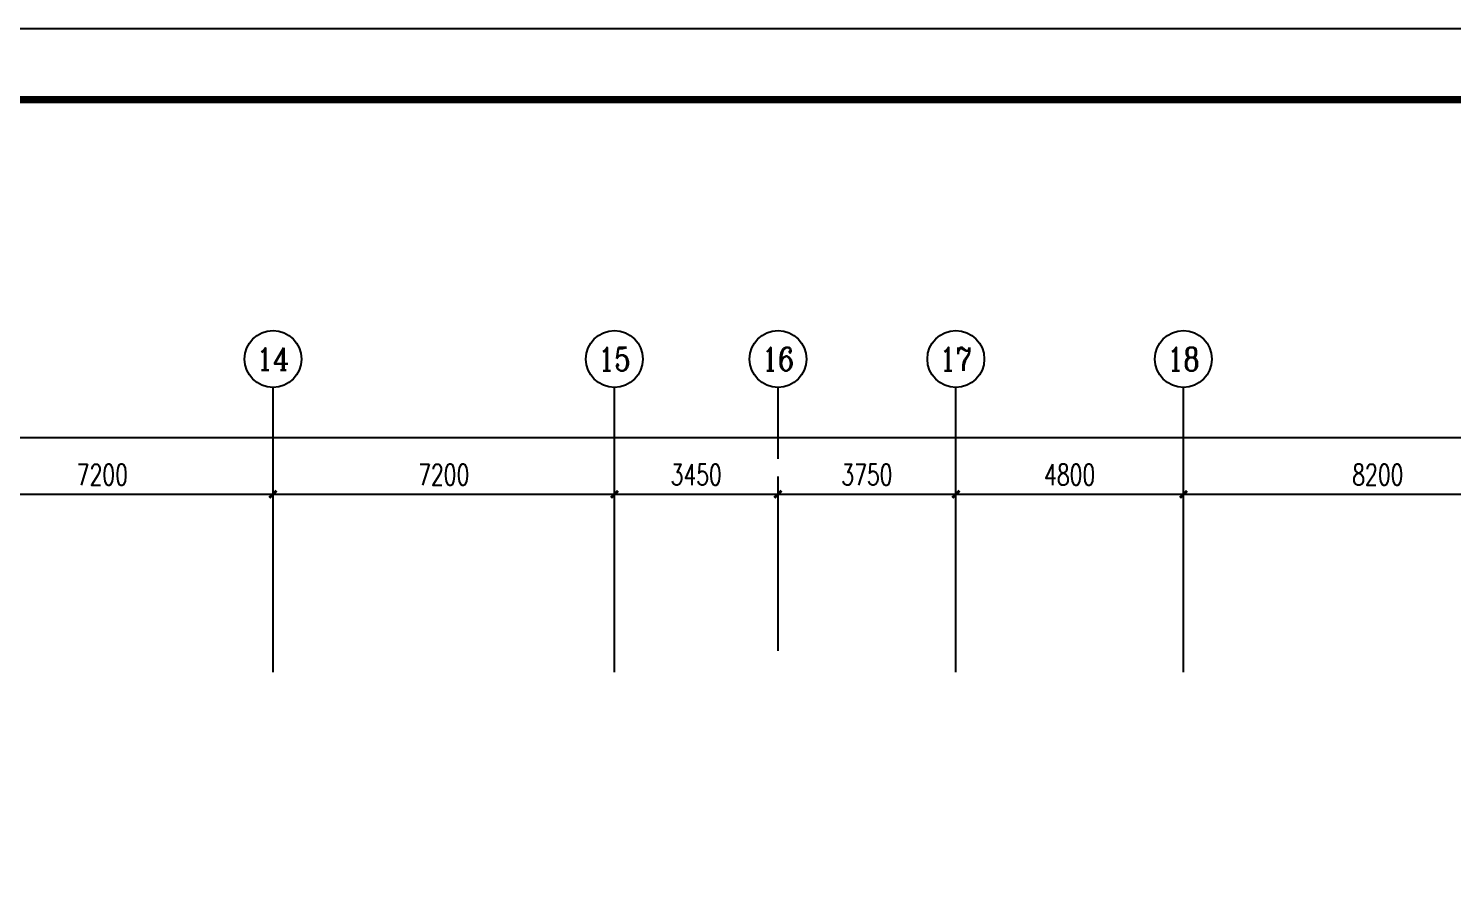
# Model space of a CAD drawing. Extents: x -70335 to 1144202, y 0 to 1100440.
# Drawn here: x 1033285 to 1063317, y 886790 to 905006 of the extents above; entities that cross this region are included whole.
import ezdxf
from ezdxf.enums import TextEntityAlignment as Align

# ---------------------------------------------------------------- set-up
doc = ezdxf.new("R2010")
doc.units = 0
doc.header["$LTSCALE"] = 1000
for name, color, linetype in [('3-建筑', 7, 'Continuous'), ('AXIS_TEXT', 7, 'Continuous'), ('BTTK', 7, 'Continuous'), ('PUB_TITLE', 4, 'Continuous'), ('改过图层标记', 3, 'Continuous')]:
    doc.layers.add(name, color=color, linetype=linetype)
doc.styles.add('_TCH_AXIS', font='COMPLEX', dxfattribs={"bigfont": 'GBCBIG'})
doc.styles.add('_TCH_DIM_T3', font='SIMPLEX', dxfattribs={"width": 0.705882, "bigfont": 'GBCBIG'})
doc.styles.add('COMPLEX', font='COMPLEX')
doc.styles.add('HZ(TK)', font='geniso.shx', dxfattribs={"width": 0.9, "bigfont": 'hztxt.shx'})
doc.dimstyles.new('_TCH_ARCH&&150', dxfattribs={"dimtxt": 446.25, "dimasz": 150, "dimexe": 375, "dimexo": 450, "dimgap": 189.375, "dimtad": 1, "dimdec": 0, "dimzin": 0, "dimdsep": 46, "dimtxsty": '_TCH_DIM_T3', "dimblk": 'ARCHTICK', "dimcen": 0.09, "dimclrt": 7, "dimazin": 2, "dimtfac": 1, "dimtdec": 0, "dimtix": 1, "dimtmove": 2, "dimatfit": 3, "dimfxl": 1, "dimtolj": 1, "dimtzin": 0, "dimarcsym": 0})

# ---------------------------------------------------------------- blocks, each defined once
blk = doc.blocks.new('vhtemplate_2019年新竖式图框_A1_1_2', base_point=(-420.5, 0))
at = {"layer": 'PUB_TITLE', "color": 7}
blk.add_lwpolyline([(-420.5, 594), (841, 594), (841, 0), (-420.5, 0)], close=True, dxfattribs=at)
at = {"layer": 'PUB_TITLE', "const_width": 1}
blk.add_lwpolyline([(-395.5, 10), (831, 10), (831, 584), (-395.5, 584)], close=True, dxfattribs=at)
at = {"layer": 'BTTK', "color": 4, "style": 'HZ(TK)', "width": 0.9}
for tag, p in [('合作单位', (796, 511.5)), ('建设单位', (796, 209.5)), ('工程名称', (796, 176.5)), ('子项名称', (806, 160)), ('图纸名称', (796, 141))]:
    blk.add_attdef(tag, text='', height=3.5, dxfattribs=at).set_placement(p, align=Align.MIDDLE_CENTER)
for tag, p in [('注册证书号', (808.5, 279)), ('注册印章号', (808.5, 271)), ('设计号', (806, 193)), ('图别', (789.75, 34)), ('图号', (822.25, 34)), ('版本号', (789.75, 26)), ('日期', (822.25, 26))]:
    blk.add_attdef(tag, text='', height=3.5, dxfattribs=at).set_placement(p, align=Align.MIDDLE)
blk = doc.blocks.new('_AXISO')
blk.add_circle((0, 0), 0.5)
at = {"layer": 'AXIS_TEXT', "style": 'COMPLEX', "width": 1.041667}
blk.add_attdef('A', text='', height=0.56, dxfattribs=at).set_placement((-0.25, -0.28), (0.25, -0.28), align=Align.FIT)
blk = doc.blocks.new('_ArchTick')
at = {"color": 0, "linetype": 'ByBlock', "const_width": 0.4}
blk.add_lwpolyline([(-0.5, -0.5), (0.5, 0.5)], dxfattribs=at)
blk = doc.blocks.new('*D3026')
at = {"layer": '3-建筑', "color": 0, "lineweight": -2, "transparency": 16777216}
for p, q in [((949942, 891886), (949942, 896761)), ((1089142, 891886), (1089142, 896761)), ((949942, 896386), (1089142, 896386))]:
    blk.add_line(p, q, dxfattribs=at)
at = {"layer": 'Defpoints', "color": 0, "transparency": 16777216}
for p in [(1089142, 896386), (949942, 891436), (1089142, 891436)]:
    blk.add_point(p, dxfattribs=at)
at = {"layer": '3-建筑', "color": 0, "lineweight": -2, "transparency": 16777216, "xscale": 150, "yscale": 150, "zscale": 150, "rotation": 180}
blk.add_blockref('_ArchTick', (949942, 896386), dxfattribs=at)
at = {"layer": '3-建筑', "color": 0, "lineweight": -2, "transparency": 16777216, "xscale": 150, "yscale": 150, "zscale": 150}
blk.add_blockref('_ArchTick', (1089142, 896386), dxfattribs=at)
at = {"layer": '3-建筑', "color": 7, "transparency": 16777216, "insert": (1019542, 896799), "char_height": 446.2, "attachment_point": 5, "style": '_TCH_DIM_T3'}
blk.add_mtext('\\A1;139200', dxfattribs=at)
blk = doc.blocks.new('*D3040')
at = {"layer": '3-建筑', "color": 0, "lineweight": -2, "transparency": 16777216}
for p, q in [((1031242, 891886), (1031242, 895561)), ((1038442, 891886), (1038442, 895561)), ((1031242, 895186), (1038442, 895186))]:
    blk.add_line(p, q, dxfattribs=at)
at = {"layer": 'Defpoints', "color": 0, "transparency": 16777216}
for p in [(1038442, 895186), (1031242, 891436), (1038442, 891436)]:
    blk.add_point(p, dxfattribs=at)
at = {"layer": '3-建筑', "color": 0, "lineweight": -2, "transparency": 16777216, "xscale": 150, "yscale": 150, "zscale": 150, "rotation": 180}
blk.add_blockref('_ArchTick', (1031242, 895186), dxfattribs=at)
at = {"layer": '3-建筑', "color": 0, "lineweight": -2, "transparency": 16777216, "xscale": 150, "yscale": 150, "zscale": 150}
blk.add_blockref('_ArchTick', (1038442, 895186), dxfattribs=at)
at = {"layer": '3-建筑', "color": 7, "transparency": 16777216, "insert": (1034842, 895599), "char_height": 446.2, "attachment_point": 5, "style": '_TCH_DIM_T3'}
blk.add_mtext('\\A1;7200', dxfattribs=at)
blk = doc.blocks.new('*D3041')
at = {"layer": '3-建筑', "color": 0, "lineweight": -2, "transparency": 16777216}
for p, q in [((1038442, 891886), (1038442, 895561)), ((1045642, 891886), (1045642, 895561)), ((1038442, 895186), (1045642, 895186))]:
    blk.add_line(p, q, dxfattribs=at)
at = {"layer": 'Defpoints', "color": 0, "transparency": 16777216}
for p in [(1045642, 895186), (1038442, 891436), (1045642, 891436)]:
    blk.add_point(p, dxfattribs=at)
at = {"layer": '3-建筑', "color": 0, "lineweight": -2, "transparency": 16777216, "xscale": 150, "yscale": 150, "zscale": 150, "rotation": 180}
blk.add_blockref('_ArchTick', (1038442, 895186), dxfattribs=at)
at = {"layer": '3-建筑', "color": 0, "lineweight": -2, "transparency": 16777216, "xscale": 150, "yscale": 150, "zscale": 150}
blk.add_blockref('_ArchTick', (1045642, 895186), dxfattribs=at)
at = {"layer": '3-建筑', "color": 7, "transparency": 16777216, "insert": (1042042, 895599), "char_height": 446.2, "attachment_point": 5, "style": '_TCH_DIM_T3'}
blk.add_mtext('\\A1;7200', dxfattribs=at)
blk = doc.blocks.new('*D3042')
at = {"layer": '3-建筑', "color": 0, "lineweight": -2, "transparency": 16777216}
for p, q in [((1045642, 891886), (1045642, 895561)), ((1049092, 891886), (1049092, 895561)), ((1045642, 895186), (1049092, 895186))]:
    blk.add_line(p, q, dxfattribs=at)
at = {"layer": 'Defpoints', "color": 0, "transparency": 16777216}
for p in [(1049092, 895186), (1045642, 891436), (1049092, 891436)]:
    blk.add_point(p, dxfattribs=at)
at = {"layer": '3-建筑', "color": 0, "lineweight": -2, "transparency": 16777216, "xscale": 150, "yscale": 150, "zscale": 150, "rotation": 180}
blk.add_blockref('_ArchTick', (1045642, 895186), dxfattribs=at)
at = {"layer": '3-建筑', "color": 0, "lineweight": -2, "transparency": 16777216, "xscale": 150, "yscale": 150, "zscale": 150}
blk.add_blockref('_ArchTick', (1049092, 895186), dxfattribs=at)
at = {"layer": '3-建筑', "color": 7, "transparency": 16777216, "insert": (1047367, 895599), "char_height": 446.2, "attachment_point": 5, "style": '_TCH_DIM_T3'}
blk.add_mtext('\\A1;3450', dxfattribs=at)
blk = doc.blocks.new('*D3043')
at = {"layer": '3-建筑', "color": 0, "lineweight": -2, "transparency": 16777216}
for p, q in [((1049092, 891886), (1049092, 895561)), ((1052842, 891886), (1052842, 895561)), ((1049092, 895186), (1052842, 895186))]:
    blk.add_line(p, q, dxfattribs=at)
at = {"layer": 'Defpoints', "color": 0, "transparency": 16777216}
for p in [(1052842, 895186), (1049092, 891436), (1052842, 891436)]:
    blk.add_point(p, dxfattribs=at)
at = {"layer": '3-建筑', "color": 0, "lineweight": -2, "transparency": 16777216, "xscale": 150, "yscale": 150, "zscale": 150, "rotation": 180}
blk.add_blockref('_ArchTick', (1049092, 895186), dxfattribs=at)
at = {"layer": '3-建筑', "color": 0, "lineweight": -2, "transparency": 16777216, "xscale": 150, "yscale": 150, "zscale": 150}
blk.add_blockref('_ArchTick', (1052842, 895186), dxfattribs=at)
at = {"layer": '3-建筑', "color": 7, "transparency": 16777216, "insert": (1050967, 895599), "char_height": 446.2, "attachment_point": 5, "style": '_TCH_DIM_T3'}
blk.add_mtext('\\A1;3750', dxfattribs=at)
blk = doc.blocks.new('*D3044')
at = {"layer": '3-建筑', "color": 0, "lineweight": -2, "transparency": 16777216}
for p, q in [((1052842, 891886), (1052842, 895561)), ((1057642, 891886), (1057642, 895561)), ((1052842, 895186), (1057642, 895186))]:
    blk.add_line(p, q, dxfattribs=at)
at = {"layer": 'Defpoints', "color": 0, "transparency": 16777216}
for p in [(1057642, 895186), (1052842, 891436), (1057642, 891436)]:
    blk.add_point(p, dxfattribs=at)
at = {"layer": '3-建筑', "color": 0, "lineweight": -2, "transparency": 16777216, "xscale": 150, "yscale": 150, "zscale": 150, "rotation": 180}
blk.add_blockref('_ArchTick', (1052842, 895186), dxfattribs=at)
at = {"layer": '3-建筑', "color": 0, "lineweight": -2, "transparency": 16777216, "xscale": 150, "yscale": 150, "zscale": 150}
blk.add_blockref('_ArchTick', (1057642, 895186), dxfattribs=at)
at = {"layer": '3-建筑', "color": 7, "transparency": 16777216, "insert": (1055242, 895599), "char_height": 446.2, "attachment_point": 5, "style": '_TCH_DIM_T3'}
blk.add_mtext('\\A1;4800', dxfattribs=at)
blk = doc.blocks.new('*D3045')
at = {"layer": '3-建筑', "color": 0, "lineweight": -2, "transparency": 16777216}
for p, q in [((1057642, 891886), (1057642, 895561)), ((1065842, 891886), (1065842, 895561)), ((1057642, 895186), (1065842, 895186))]:
    blk.add_line(p, q, dxfattribs=at)
at = {"layer": 'Defpoints', "color": 0, "transparency": 16777216}
for p in [(1065842, 895186), (1057642, 891436), (1065842, 891436)]:
    blk.add_point(p, dxfattribs=at)
at = {"layer": '3-建筑', "color": 0, "lineweight": -2, "transparency": 16777216, "xscale": 150, "yscale": 150, "zscale": 150, "rotation": 180}
blk.add_blockref('_ArchTick', (1057642, 895186), dxfattribs=at)
at = {"layer": '3-建筑', "color": 0, "lineweight": -2, "transparency": 16777216, "xscale": 150, "yscale": 150, "zscale": 150}
blk.add_blockref('_ArchTick', (1065842, 895186), dxfattribs=at)
at = {"layer": '3-建筑', "color": 7, "transparency": 16777216, "insert": (1061742, 895599), "char_height": 446.2, "attachment_point": 5, "style": '_TCH_DIM_T3'}
blk.add_mtext('\\A1;8200', dxfattribs=at)

msp = doc.modelspace()

# ---------------------------------------------------------------- linework, layer by layer
at = {"layer": '3-建筑'}
for p, q in [((1038441.7, 891436.2), (1038441.7, 897436.2)), ((1045641.7, 891436.2), (1045641.7, 897436.2)), ((1049091.7, 895936.2), (1049091.7, 897436.2)), ((1052841.7, 891436.2), (1052841.7, 897436.2)), ((1057641.7, 891436.2), (1057641.7, 897436.2))]:
    msp.add_line(p, q, dxfattribs=at)

# ---------------------------------------------------------------- block references
ref = msp.add_blockref('_AXISO', (1038441.7, 898036.2), dxfattribs=dict(at, xscale=1200, yscale=1200, zscale=1200))
ref.add_attrib('A', '14', dxfattribs={"layer": 'AXIS_TEXT', "height": 471.11, "style": '_TCH_AXIS'}).set_placement((1038094, 897800.7), (1038789.5, 897800.7), align=Align.FIT)
ref = msp.add_blockref('_AXISO', (1045641.7, 898036.2), dxfattribs=dict(at, xscale=1200, yscale=1200, zscale=1200))
ref.add_attrib('A', '15', dxfattribs={"layer": 'AXIS_TEXT', "height": 492.67, "style": '_TCH_AXIS'}).set_placement((1045301.6, 897789.9), (1045981.9, 897789.9), align=Align.FIT)
ref = msp.add_blockref('_AXISO', (1049091.7, 898036.2), dxfattribs=dict(at, xscale=1200, yscale=1200, zscale=1200))
ref.add_attrib('A', '16', dxfattribs={"layer": 'AXIS_TEXT', "height": 492.67, "style": '_TCH_AXIS'}).set_placement((1048751.6, 897789.9), (1049431.9, 897789.9), align=Align.FIT)
ref = msp.add_blockref('_AXISO', (1052841.7, 898036.2), dxfattribs=dict(at, xscale=1200, yscale=1200, zscale=1200))
ref.add_attrib('A', '17', dxfattribs={"layer": 'AXIS_TEXT', "height": 492.67, "style": '_TCH_AXIS'}).set_placement((1052501.6, 897789.9), (1053181.9, 897789.9), align=Align.FIT)
ref = msp.add_blockref('_AXISO', (1057641.7, 898036.2), dxfattribs=dict(at, xscale=1200, yscale=1200, zscale=1200))
ref.add_attrib('A', '18', dxfattribs={"layer": 'AXIS_TEXT', "height": 492.67, "style": '_TCH_AXIS'}).set_placement((1057301.6, 897789.9), (1057981.9, 897789.9), align=Align.FIT)
at = {"layer": '改过图层标记', "xscale": 150, "yscale": 150, "zscale": 150}
msp.add_blockref('vhtemplate_2019年新竖式图框_A1_1_2', (929665.1, 815905.6), dxfattribs=at)

# ---------------------------------------------------------------- dimensions: what is measured, and where the dimension line sits
at = {"layer": '3-建筑'}
for p1, p2, distance, picture, middle in [((949941.7, 891436.2), (1089141.7, 891436.2), 4950, '*D3026', (1019541.7, 896798.7)), ((1031241.7, 891436.2), (1038441.7, 891436.2), 3750, '*D3040', (1034841.7, 895598.7)), ((1038441.7, 891436.2), (1045641.7, 891436.2), 3750, '*D3041', (1042041.7, 895598.7)), ((1045641.7, 891436.2), (1049091.7, 891436.2), 3750, '*D3042', (1047366.7, 895598.7)), ((1049091.7, 891436.2), (1052841.7, 891436.2), 3750, '*D3043', (1050966.7, 895598.7)), ((1052841.7, 891436.2), (1057641.7, 891436.2), 3750, '*D3044', (1055241.7, 895598.7)), ((1057641.7, 891436.2), (1065841.7, 891436.2), 3750, '*D3045', (1061741.7, 895598.7))]:
    dim = msp.add_aligned_dim(p1=p1, p2=p2, distance=distance, dimstyle='_TCH_ARCH&&150', dxfattribs=at)
    dim.commit()
    dim.dimension.update_dxf_attribs({"geometry": picture, "text_midpoint": middle})

doc.saveas('drawing.dxf')
